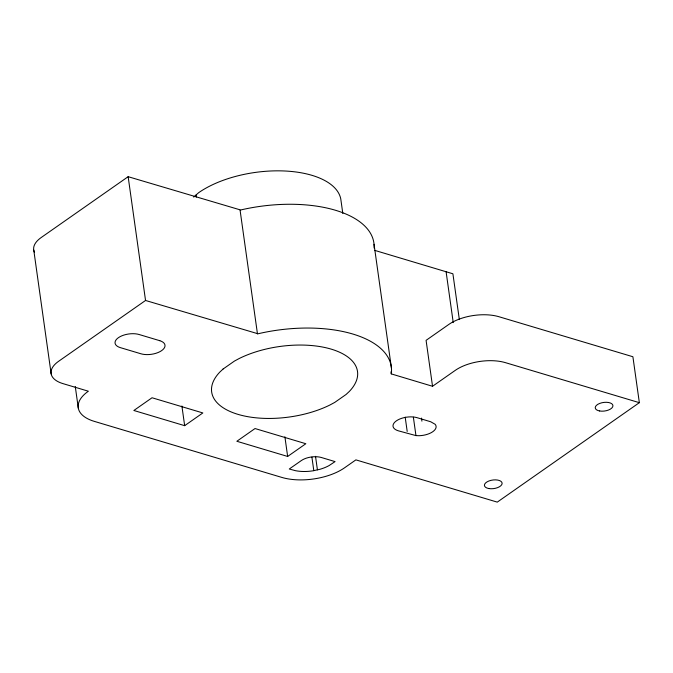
<?xml version="1.0" encoding="UTF-8"?>
<svg xmlns="http://www.w3.org/2000/svg" width="673" height="673" viewBox="0 0 673 673"><rect width="100%" height="100%" fill="white"/><g stroke="black" fill="none" stroke-linecap="round" stroke-linejoin="round"><path stroke-width="1.01" d="M391.257 373.894L391.324 373.608A107.756 52.082 -8 0 0 258.011 333.774L145.545 300.469L58.593 361.308A33.229 16.059 -8 0 0 62.968 383.618L88.365 391.215A44.889 21.696 -8 0 0 94.279 421.357L281.836 477.418A44.898 21.696 -8 0 0 344.584 467.785L355.891 459.869L497.271 502.125L639.35 402.673L632.898 356.74L499.004 316.739A35.921 17.363 -8 0 0 448.815 324.436L426.085 340.353L432.537 386.277L391.257 373.894L390.963 371.816M193.706 197.08L198.602 192.73A81.113 39.202 -8 0 1 284.317 170.976A81.113 39.202 -8 0 1 340.774 198.964L342.818 213.492M374.095 247.984A107.756 52.082 -8 0 0 240.614 209.993L128.148 176.688L41.204 237.527A33.229 16.059 -8 0 0 34.458 252.173M184.663 425.673L202.842 412.944L152.039 397.76L133.851 410.488L184.663 425.673L181.895 406.004M287.649 456.454L305.836 443.726L255.025 428.541L236.846 441.269L287.649 456.454L284.889 436.785M432.537 386.277L455.268 370.369A35.921 17.363 -8 0 1 505.465 362.663L639.35 402.673M317.42 469.847L312.861 470.839A28.047 13.553 -8 0 1 295.455 470.679L289.272 469.005L301.184 460.669A14.369 6.94 -8 0 1 321.24 457.463L335.07 461.602L329.198 465.506A28.047 13.553 -8 0 1 319.944 469.291L317.42 469.847L315.519 456.328M415.956 435.599L419.111 435.717A14.814 7.159 -8 0 0 435.153 424.293L430.686 421.752L416.957 417.647A14.814 7.159 -8 0 0 396.271 420.928A14.814 7.159 -8 0 0 398.424 430.838L415.956 435.599L413.373 417.226M374.861 250.415L452.904 273.785L459.323 319.456M446.098 271.749L453.24 322.611M421.483 418.084L421.912 421.147M405.188 417.151L407.199 431.443M374.045 244.333L391.442 368.106M311.902 457.144L313.803 470.663M240.076 210.136L257.473 333.917M196.062 194.985L196.356 197.063M128.148 176.688L145.545 300.469M75.258 386.445L78.329 408.292M33.776 250.163L51.165 373.944M223.066 369.04L219.827 372.076A73.635 35.585 -8 0 0 237.981 414.366A73.635 35.585 -8 0 0 329.963 404.986L334.742 402.412L346.107 394.454L349.346 391.425A73.635 35.585 -8 0 0 331.183 349.127A73.635 35.585 -8 0 0 239.201 358.507L234.431 361.081L223.066 369.04M159.804 340.698L139.21 334.54A14.814 7.159 -8 0 0 118.49 337.627A14.814 7.159 -8 0 0 120.248 347.605L140.842 353.754A14.814 7.159 -8 0 0 161.57 350.675A14.814 7.159 -8 0 0 159.804 340.698M488.8 488.539A8.926 4.316 -8 0 0 502.125 483.382A8.926 4.316 -8 0 0 488.876 481.002A8.926 4.316 -8 0 0 488.8 488.539M599.651 410.976A8.926 4.316 -8 0 0 612.943 405.785A8.926 4.316 -8 0 0 599.651 403.447A8.926 4.316 -8 0 0 599.651 410.976"/></g></svg>
